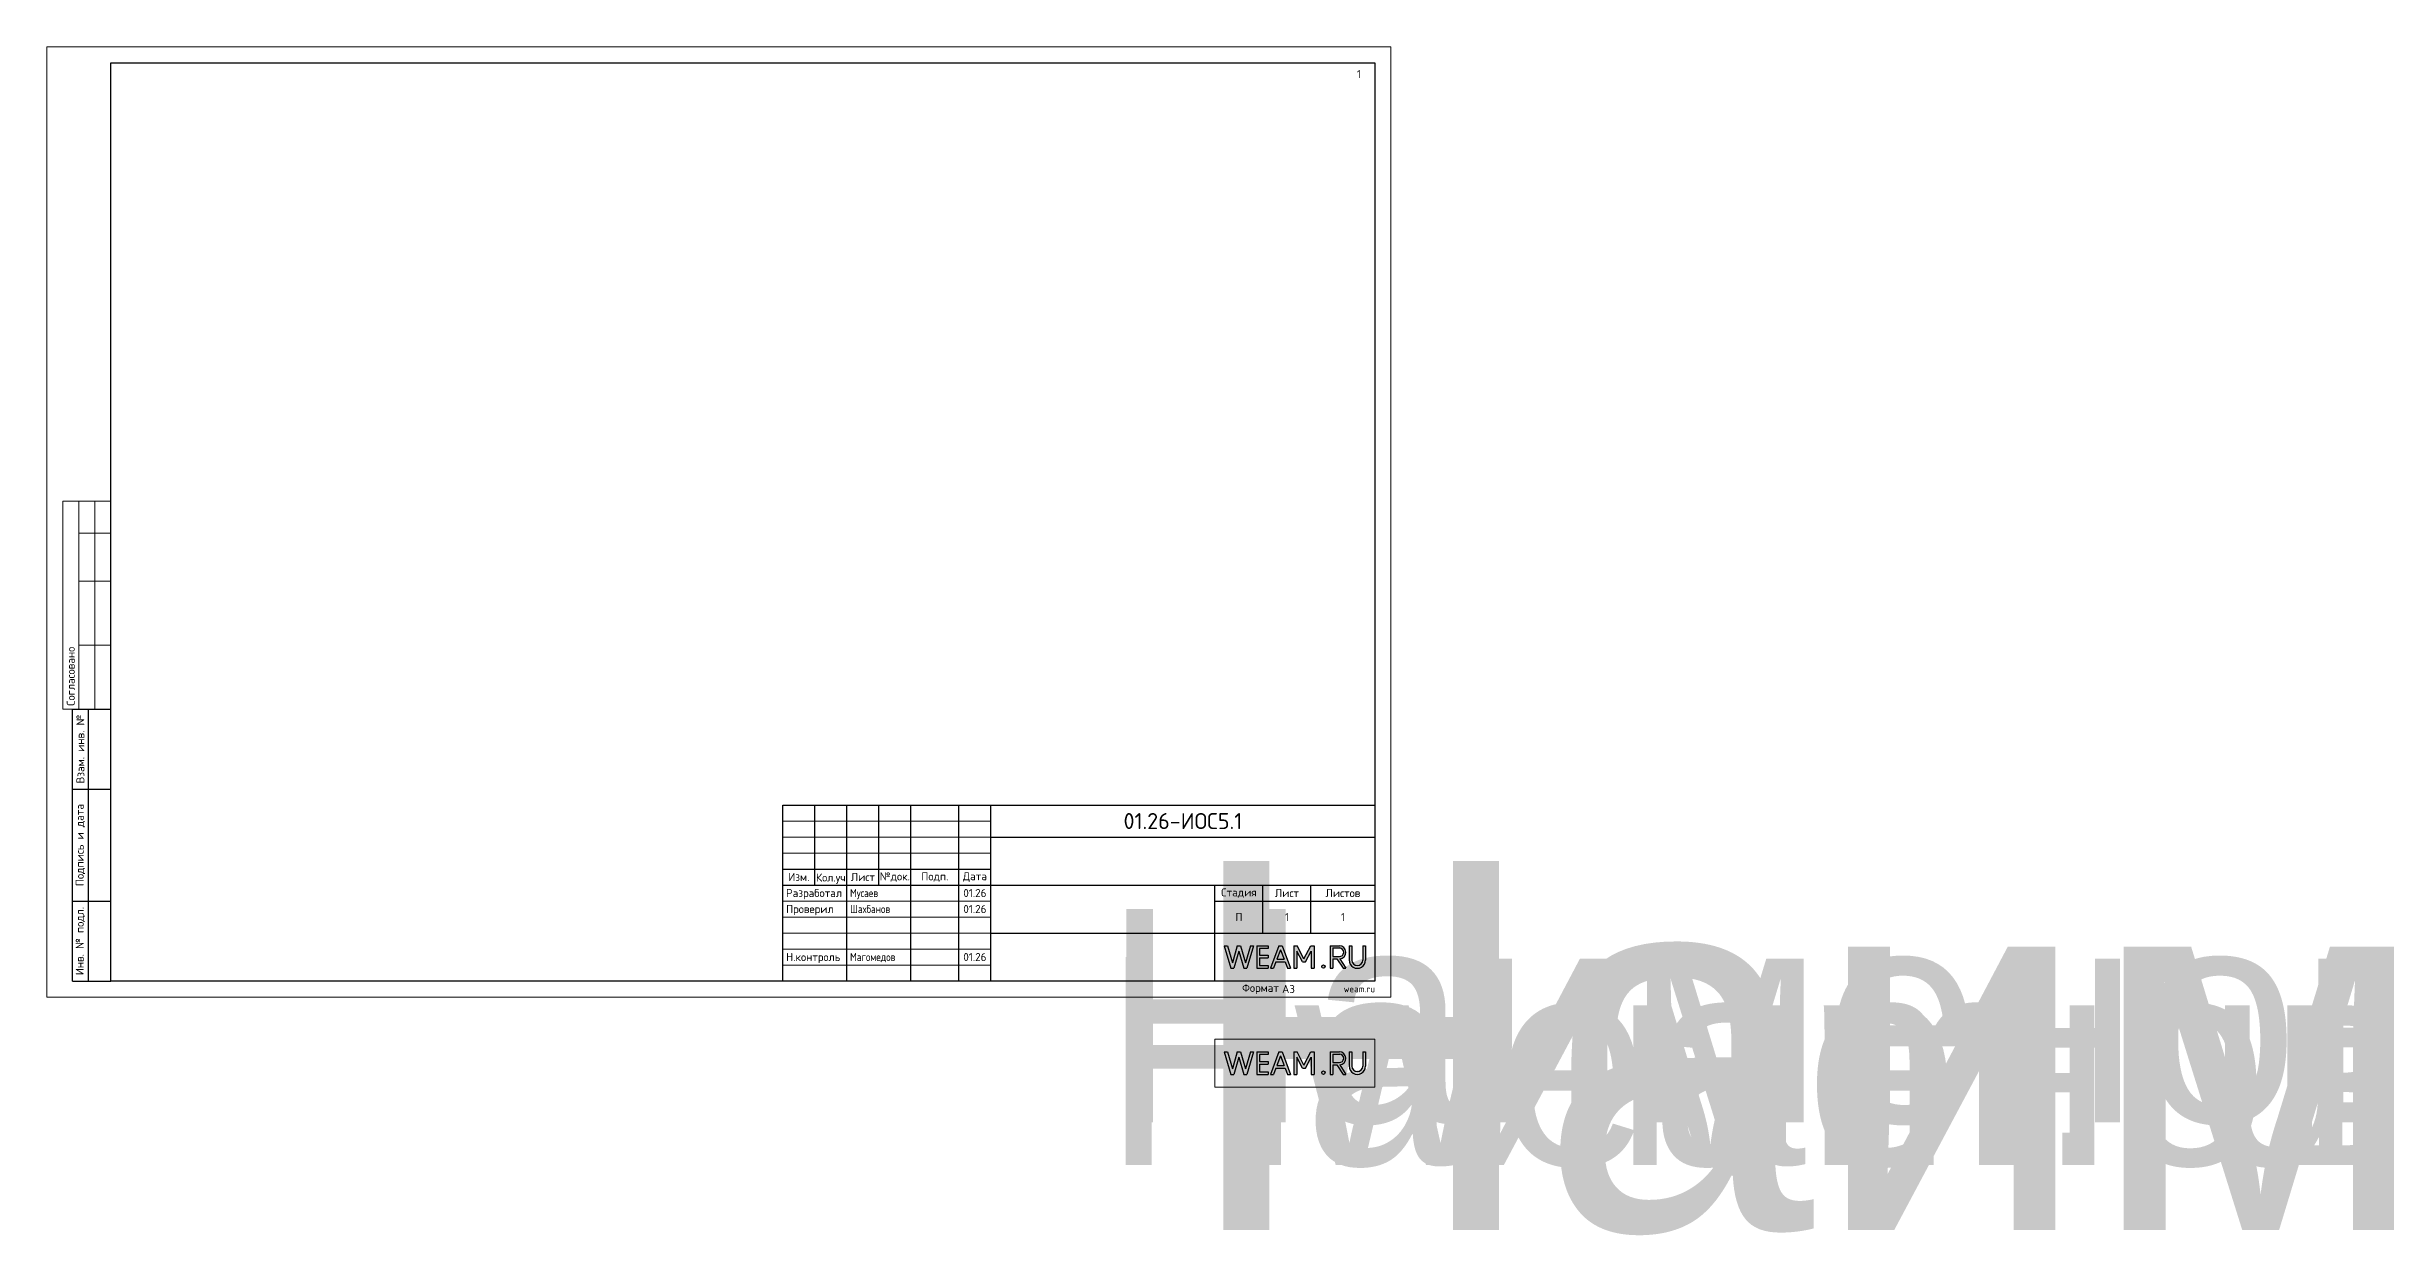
# Model space of a CAD drawing. Header units: millimetres. Extents: x -52485 to -50436, y 40488 to 40859.
# Drawn here: x -52485 to -51754, y 40488 to 40859 of the extents above; entities that cross this region are included whole.
import ezdxf
from ezdxf.enums import TextEntityAlignment as Align

# ---------------------------------------------------------------- set-up
doc = ezdxf.new("R2018")
doc.units = ezdxf.units.MM
doc.layers.add('Формат', color=7, linetype='Continuous')
doc.styles.add('WM_TEXT', font='isocpeur.ttf', dxfattribs={"height": 2.5})

# ---------------------------------------------------------------- blocks, each defined once
blk = doc.blocks.new('WM_logo')
h = blk.add_hatch(color=256)
h.dxf.hatch_style = 1
h.paths.add_polyline_path([(1780, 352), (1693, 352), (1693, -98, 0.988932), (2206, -98), (2206, 352), (2120, 352), (2120, -95, -1), (1780, -95)])
h.paths.add_polyline_path([(-2109, 352), (-2207, 352), (-2003, -352), (-1905, -352), (-1751, 183), (-1596, -352), (-1498, -352), (-1295, 352), (-1393, 352), (-1547, -183), (-1702, 352), (-1800, 352), (-1954, -183)])
h.paths.add_polyline_path([(-841, 53), (-1105, 53), (-1105, 269), (-841, 269), (-841, 352), (-1191, 352), (-1191, -352), (-841, -352), (-841, -269), (-1105, -269), (-1105, -30), (-841, -30)])
h.paths.add_polyline_path([(-402, 352), (-500, 352), (-764, -352), (-666, -352), (-592, -155), (-309, -155), (-235, -352), (-137, -352)])
h.paths.add_polyline_path([(-451, 222), (-341, -72), (-561, -72)], flags=16)
h.paths.add_polyline_path([(68, 352), (-30, 352), (-30, -352), (56, -352), (56, 186), (234, -155), (332, -155), (510, 186), (510, -352), (597, -352), (597, 352), (499, 352), (283, -61)])
h.paths.add_polyline_path([(943, -299, 1), (838, -299, 1)])
h.paths.add_polyline_path([(1388, 352), (1098, 352), (1098, -352), (1185, -352), (1185, -54), (1311, -54), (1504, -352), (1591, -352), (1398, -54, 0.975919)])
h.paths.add_polyline_path([(1185, 14), (1185, 283), (1398, 283, -0.959756), (1388, 14)], flags=16)
for p, q in [((-2207, 352), (-2003, -352)), ((-2109, 352), (-1954, -183)), ((-1800, 352), (-1954, -183)), ((-1751, 183), (-1905, -352)), ((-1751, 183), (-1596, -352)), ((-1702, 352), (-1547, -183)), ((-1393, 352), (-1547, -183)), ((-1295, 352), (-1498, -352)), ((-500, 352), (-764, -352)), ((-451, 222), (-561, -72)), ((-451, 222), (-341, -72)), ((-402, 352), (-137, -352)), ((234, -155), (56, 186)), ((283, -61), (68, 352)), ((283, -61), (499, 352)), ((332, -155), (510, 186)), ((-592, -155), (-666, -352)), ((-309, -155), (-235, -352))]:
    blk.add_line(p, q)
at = {"lineweight": 0}
blk.add_lwpolyline([(-2500, 750), (2500, 750), (2500, -750), (-2500, -750)], close=True, dxfattribs=at)
for points in [[(-2207, 352), (-2109, 352)], [(-1800, 352), (-1702, 352)], [(-1393, 352), (-1295, 352)], [(-1191, 352), (-1191, -352)], [(-1191, 352), (-841, 352)], [(-1105, 269), (-1105, 53)], [(-841, 269), (-1105, 269)], [(-1105, 53), (-841, 53)], [(-841, 352), (-841, 269)], [(-841, 53), (-841, -30)], [(-500, 352), (-402, 352)], [(-30, 352), (-30, -352)], [(-30, 352), (68, 352)], [(56, 186), (56, -352)], [(499, 352), (597, 352)], [(510, 186), (510, -352)], [(597, 352), (597, -352)], [(1098, 352), (1098, -352)], [(1098, 352), (1388, 352)], [(1185, 283), (1185, 14)], [(1185, 283), (1398, 283)], [(1185, 14), (1388, 14)], [(1693, 352), (1693, -98)], [(1693, 352), (1780, 352)], [(1780, 352), (1780, -95)], [(2120, 352), (2120, -95)], [(2120, 352), (2206, 352)], [(2206, 352), (2206, -98)], [(-2003, -352), (-1905, -352)], [(-1596, -352), (-1498, -352)], [(-1191, -352), (-841, -352)], [(-1105, -30), (-841, -30)], [(-1105, -30), (-1105, -269)], [(-1105, -269), (-841, -269)], [(-841, -269), (-841, -352)], [(-764, -352), (-666, -352)], [(-592, -155), (-309, -155)], [(-561, -72), (-341, -72)], [(-235, -352), (-137, -352)], [(-30, -352), (56, -352)], [(234, -155), (332, -155)], [(510, -352), (597, -352)], [(1098, -352), (1185, -352)], [(1185, -54), (1311, -54)], [(1185, -54), (1185, -352)], [(1311, -54), (1504, -352)], [(1398, -54), (1591, -352)], [(1504, -352), (1591, -352)]]:
    blk.add_lwpolyline(points)
blk.add_circle((891, -299), 52.7)
for centre, radius, start, end in [((1388, 149), 203, 272.79302, 90), ((1388, 149), 135, 270.14685, 85.44119), ((1950, -95), 257, 179.36234, 0.63766), ((1950, -95), 170, 180, 0)]:
    blk.add_arc(centre, radius, start, end)
blk = doc.blocks.new('*U17')
at = {"lineweight": 20}
for p, q in [((5, 155), (20, 155)), ((5, 90), (5, 155)), ((10, 90), (10, 155)), ((15, 90), (15, 155)), ((10, 145), (20, 145)), ((10, 130), (20, 130)), ((10, 110), (20, 110)), ((5, 90), (8, 90)), ((230, 55), (295, 55)), ((230, 50), (295, 50)), ((230, 45), (295, 45)), ((230, 30), (295, 30)), ((230, 25), (295, 25)), ((230, 20), (295, 20)), ((230, 15), (295, 15)), ((230, 10), (295, 10))]:
    blk.add_line(p, q, dxfattribs=at)
at = {"lineweight": 30}
for p, q in [((8, 90), (20, 90)), ((8, 5), (8, 90)), ((13, 5), (13, 90)), ((8, 65), (20, 65)), ((230, 5), (230, 60)), ((230, 60), (415, 60)), ((240, 35), (240, 60)), ((250, 5), (250, 60)), ((260, 35), (260, 60)), ((270, 5), (270, 60)), ((285, 5), (285, 60)), ((295, 5), (295, 60)), ((295, 50), (415, 50)), ((230, 40), (295, 40)), ((8, 30), (20, 30)), ((230, 35), (295, 35)), ((295, 35), (415, 35)), ((365, 20), (365, 35)), ((365, 30), (415, 30)), ((380, 20), (380, 35)), ((395, 20), (395, 35)), ((295, 20), (415, 20)), ((365, 5), (365, 20)), ((8, 5), (20, 5))]:
    blk.add_line(p, q, dxfattribs=at)
blk.add_lwpolyline([(20, 5), (20, 292), (415, 292), (415, 5)], close=True, dxfattribs=at)
at = {"layer": 'Defpoints', "lineweight": 5}
blk.add_lwpolyline([(0, 0), (0, 297), (420, 297), (420, 0)], close=True, dxfattribs=at)
at = {"xscale": 0.01, "yscale": 0.01, "zscale": 0.01}
blk.add_blockref('WM_logo', (390, 12.5), dxfattribs=at)
at = {"char_height": 2.5, "rotation": 89.99998, "style": 'WM_TEXT'}
for s, insert, width, attachment_point in [('Согласовано', (7.5, 91), 40, 4), ('Взам. инв. №', (10.5, 77.5), 25, 5), ('Подпись и дата', (10.5, 47.5), 35, 5), ('Инв. № подл.', (10.5, 17.5), 25, 5)]:
    blk.add_mtext(s, dxfattribs=dict(at, insert=insert, width=width, attachment_point=attachment_point))
at = {"style": 'WM_TEXT'}
for s, insert, char_height, width, attachment_point in [('Изм.', (235, 37.5), 2.5, 10, 5), ('Кол.уч', (245, 37), 2.5, 10, 5), ('Лист', (255, 37.5), 2.5, 10, 5), ('№док.', (265, 37.5), 2.5, 10, 5), ('Подп.', (277.5, 37.5), 2.5, 15, 5), ('Дата', (290, 37.5), 2.5, 10, 5), ('Стадия', (372.5, 32.5), 2.5, 15, 5), ('Лист', (387.5, 32.5), 2.5, 15, 5), ('Листов', (405, 32.5), 2.5, 20, 5), ('Формат  ', (385, 2.5), 2.5, 95, 6), ('weam.ru', (415, 2.5), 2, 95, 6)]:
    blk.add_mtext(s, dxfattribs=dict(at, insert=insert, char_height=char_height, width=width, attachment_point=attachment_point))
for tag, p in [('СТРАНИЦА', (410, 288.5)), ('ДАТА10', (290, 57.5)), ('ДАТА9', (290, 52.5)), ('ДАТА8', (290, 47.5)), ('ДАТА7', (290, 42.5)), ('ДАТА1', (290, 32.5)), ('ДАТА3', (290, 22.5)), ('ДАТА2', (290, 27.5)), ('СТАДИЯ', (372.5, 25)), ('ЛИСТ', (387.5, 25)), ('ЛИСТОВ', (405, 25)), ('ДАТА4', (290, 17.5)), ('ДАТА5', (290, 12.5)), ('ДАТА6', (290, 7.5))]:
    blk.add_attdef(tag, text='', height=2.5, dxfattribs=at).set_placement(p, align=Align.MIDDLE_CENTER)
at = {"style": 'WM_TEXT', "flags": 8}
blk.add_attdef('ШИФР', text='', height=5, dxfattribs=at).set_placement((355, 55), align=Align.MIDDLE_CENTER)
at = {"lineweight": 30, "flags": 104}
for tag, p in [('ОБЪЕКТ', (355, 42.5)), ('КОМПЛЕКТ', (330, 27.5)), ('НАИМЕНОВАНИЕ', (330, 12.5)), ('КОМПАНИЯ', (390, 12.5))]:
    blk.add_attdef(tag, text='', height=2.5, dxfattribs=at).set_placement(p, align=Align.MIDDLE_CENTER)
at = {"style": 'WM_TEXT'}
for tag, p in [('ДОЛЖНОСТЬ1', (231, 32.5)), ('ДОЛЖНОСТЬ2', (231, 27.5)), ('ДОЛЖНОСТЬ3', (231, 22.5)), ('ДОЛЖНОСТЬ4', (231, 17.5)), ('ДОЛЖНОСТЬ5', (231, 12.5)), ('ДОЛЖНОСТЬ6', (231, 7.5))]:
    blk.add_attdef(tag, text='', height=2.5, dxfattribs=at).set_placement(p, align=Align.MIDDLE_LEFT)
at = {"style": 'WM_TEXT', "width": 0.85}
for tag, p in [('ФИО1', (251, 32.5)), ('ФИО2', (251, 27.5)), ('ФИО3', (251, 22.5)), ('ФИО4', (251, 17.5)), ('ФИО5', (251, 12.5)), ('ФИО6', (251, 7.5))]:
    blk.add_attdef(tag, text='', height=2.5, dxfattribs=at).set_placement(p, align=Align.MIDDLE_LEFT)
at = {"style": 'WM_TEXT', "flags": 8}
blk.add_attdef('ФОРМАТЛИСТА', text='', height=2.5, dxfattribs=at).set_placement((386, 2.5), align=Align.MIDDLE_LEFT)
at = {"layer": 'Формат', "color": 0, "linetype": 'Continuous', "lineweight": -2, "style": 'WM_TEXT'}
for tag, p in [('Взам.Инв.№', (16.5, 77.5)), ('ИНВ.№', (16.5, 17.5))]:
    blk.add_attdef(tag, text='', height=2.5, rotation=90, dxfattribs=at).set_placement(p, align=Align.MIDDLE_CENTER)
blk.add_attdef('Подп.и.дата', text='', height=2.5, rotation=90, dxfattribs=at).set_placement((16.5, 64), align=Align.MIDDLE_RIGHT)
for tag, p in [('Изм.4', (235, 57.35)), ('Кол.уч.4', (245, 57.35)), ('Лист.4', (255, 57.35)), ('Nдок.4', (265, 57.35)), ('Изм.3', (235, 52.35)), ('Кол.уч.3', (245, 52.35)), ('Лист.3', (255, 52.35)), ('Nдок.3', (265, 52.35)), ('Изм.2', (235, 47.35)), ('Кол.уч.2', (245, 47.35)), ('Лист.2', (255, 47.35)), ('Nдок.2', (265, 47.35)), ('Изм.1', (235, 42.35)), ('Кол.уч.1', (245, 42.35)), ('Лист.1', (255, 42.35)), ('Nдок.1', (265, 42.35))]:
    blk.add_attdef(tag, text='', height=2.5, dxfattribs=at).set_placement(p, align=Align.MIDDLE_CENTER)

msp = doc.modelspace()

# ---------------------------------------------------------------- block references
ref = msp.add_blockref('*U17', (-52484.68, 40562.35))
ref.add_attrib('ШИФР', '01.26-ИОС5.1', dxfattribs={"height": 5, "style": 'WM_TEXT'}).set_placement((-52129.68, 40617.35), align=Align.MIDDLE_CENTER)
lines = msp.add_mtext('Наименование объекта ', dxfattribs={"insert": (-52129.68, 40604.85), "char_height": 115.3151, "attachment_point": 1})
ref.add_attrib('ОБЪЕКТ', '', (-52129.68, 40604.85), dxfattribs={"flags": 104}).embed_mtext(lines)
lines = msp.add_mtext('Наименование участка ', dxfattribs={"insert": (-52154.68, 40589.85), "char_height": 66.6967, "attachment_point": 1})
ref.add_attrib('КОМПЛЕКТ', '', (-52154.68, 40589.85), dxfattribs={"flags": 104}).embed_mtext(lines)
lines = msp.add_mtext('Наименование чертежа', dxfattribs={"insert": (-52154.68, 40574.85), "char_height": 65, "attachment_point": 1})
ref.add_attrib('НАИМЕНОВАНИЕ', '', (-52154.68, 40574.85), dxfattribs={"flags": 104}).embed_mtext(lines)
ref.add_attrib('СТАДИЯ', 'П', dxfattribs={"height": 2.5, "style": 'WM_TEXT'}).set_placement((-52112.18, 40587.35), align=Align.MIDDLE_CENTER)
ref.add_attrib('ЛИСТ', '1', dxfattribs={"height": 2.5, "style": 'WM_TEXT'}).set_placement((-52097.18, 40587.35), align=Align.MIDDLE_CENTER)
ref.add_attrib('ЛИСТОВ', '1', dxfattribs={"height": 2.5, "style": 'WM_TEXT'}).set_placement((-52079.68, 40587.35), align=Align.MIDDLE_CENTER)
lines = msp.add_mtext('weam.ru', dxfattribs={"insert": (-52094.68, 40574.85), "char_height": 65, "attachment_point": 1})
ref.add_attrib('КОМПАНИЯ', '', (-52094.68, 40574.85), dxfattribs={"flags": 104}).embed_mtext(lines)
ref.add_attrib('СТРАНИЦА', '1', dxfattribs={"height": 2.5, "style": 'WM_TEXT'}).set_placement((-52074.68, 40850.85), align=Align.MIDDLE_CENTER)
ref.add_attrib('ДОЛЖНОСТЬ1', 'Разработал', dxfattribs={"height": 2.5, "style": 'WM_TEXT'}).set_placement((-52253.68, 40594.85), align=Align.MIDDLE_LEFT)
ref.add_attrib('ДОЛЖНОСТЬ2', 'Проверил', dxfattribs={"height": 2.5, "style": 'WM_TEXT'}).set_placement((-52253.68, 40589.85), align=Align.MIDDLE_LEFT)
ref.add_attrib('ДОЛЖНОСТЬ5', 'Н.контроль', dxfattribs={"height": 2.5, "style": 'WM_TEXT'}).set_placement((-52253.68, 40574.85), align=Align.MIDDLE_LEFT)
ref.add_attrib('ФИО1', 'Мусаев', dxfattribs={"height": 2.5, "style": 'WM_TEXT', "width": 0.85}).set_placement((-52233.68, 40594.85), align=Align.MIDDLE_LEFT)
ref.add_attrib('ФИО2', 'Шахбанов', dxfattribs={"height": 2.5, "style": 'WM_TEXT', "width": 0.85}).set_placement((-52233.68, 40589.85), align=Align.MIDDLE_LEFT)
ref.add_attrib('ФИО5', 'Магомедов', dxfattribs={"height": 2.5, "style": 'WM_TEXT', "width": 0.85}).set_placement((-52233.68, 40574.85), align=Align.MIDDLE_LEFT)
ref.add_attrib('ДАТА1', '01.26', dxfattribs={"height": 2.5, "style": 'WM_TEXT'}).set_placement((-52194.68, 40594.85), align=Align.MIDDLE_CENTER)
ref.add_attrib('ДАТА2', '01.26', dxfattribs={"height": 2.5, "style": 'WM_TEXT'}).set_placement((-52194.68, 40589.85), align=Align.MIDDLE_CENTER)
ref.add_attrib('ДАТА5', '01.26', dxfattribs={"height": 2.5, "style": 'WM_TEXT'}).set_placement((-52194.68, 40574.85), align=Align.MIDDLE_CENTER)
ref.add_attrib('ФОРМАТЛИСТА', 'A3', dxfattribs={"height": 2.5, "style": 'WM_TEXT'}).set_placement((-52098.68, 40564.85), align=Align.MIDDLE_LEFT)
at = {"xscale": 0.01, "yscale": 0.01, "zscale": 0.01}
msp.add_blockref('WM_logo', (-52094.68, 40541.7), dxfattribs=at)

doc.saveas('drawing.dxf')
